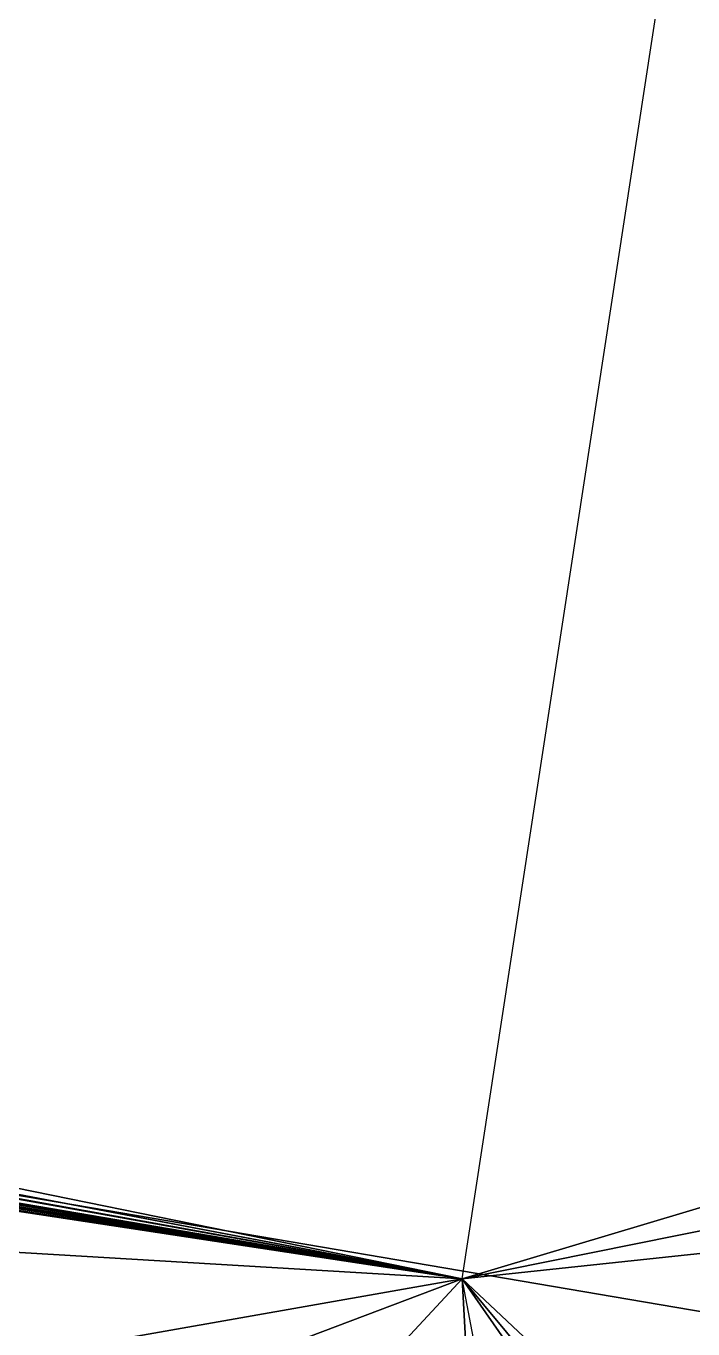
# Model space of a CAD drawing. Header units: metres. Extents: x 503497 to 504361, y 6966567 to 6966857.
# Drawn here: x 504124.96229 to 504124.97148, y 6966704.10721 to 6966704.12517 of the extents above; entities that cross this region are included whole.
import ezdxf

# ---------------------------------------------------------------- set-up
doc = ezdxf.new("R2010")
doc.units = ezdxf.units.M

msp = doc.modelspace()

# ---------------------------------------------------------------- linework, layer by layer
at = {"layer": 'SHADOW_APPROVED_20260111T072000'}
for points in [[(504124.9683, 6966704.1079), (504125.9354, 6966710.4181), (504052.7616, 6966725.3221), (504051.7945, 6966719.0119), (504124.9683, 6966704.1079)], [(504125.0625, 6966703.6133), (504124.9683, 6966704.1079), (504051.7945, 6966719.0119), (504051.8887, 6966718.5173), (504125.0625, 6966703.6133)]]:
    msp.add_lwpolyline(points, close=True, dxfattribs=at)
msp.add_lwpolyline([(504124.6436, 6966689.8311), (504125.6223, 6966696.1052), (504122.7613, 6966696.5515), (504123.3955, 6966700.6171), (504123.6735, 6966701.1907), (504124.1841, 6966701.6081), (504124.6865, 6966701.7525), (504126.4679, 6966701.5261), (504126.6349, 6966702.5968), (504125.8564, 6966702.7697), (504125.4218, 6966703.0603), (504125.0625, 6966703.6133), (504124.9683, 6966704.1079), (504125.9354, 6966710.4181), (504127.8093, 6966710.1258), (504128.3574, 6966713.6393), (504140.8554, 6966711.6898), (504140.8554, 6966711.6898), (504140.7719, 6966711.1544), (504144.1851, 6966710.622), (504144.5661, 6966713.0647), (504153.1826, 6966711.7206), (504152.9477, 6966710.2148), (504167.8718, 6966707.8869)], dxfattribs=at)
at = {"layer": 'SHADOW_APPROVED_20260114T072400'}
for points in [[(504124.9683, 6966704.1079), (504125.9354, 6966710.4181), (504053.927, 6966724.0568), (504052.9599, 6966717.7466), (504124.9683, 6966704.1079)], [(504125.0625, 6966703.6133), (504124.9683, 6966704.1079), (504052.9599, 6966717.7466), (504053.0541, 6966717.252), (504125.0625, 6966703.6133)]]:
    msp.add_lwpolyline(points, close=True, dxfattribs=at)
msp.add_lwpolyline([(504124.6436, 6966689.8311), (504125.6223, 6966696.1052), (504122.7613, 6966696.5515), (504123.3955, 6966700.6171), (504123.6735, 6966701.1907), (504124.1841, 6966701.6081), (504124.6865, 6966701.7525), (504126.4679, 6966701.5261), (504126.6349, 6966702.5968), (504125.8564, 6966702.7697), (504125.4218, 6966703.0603), (504125.0625, 6966703.6133), (504124.9683, 6966704.1079), (504125.9354, 6966710.4181), (504127.8093, 6966710.1258), (504128.3574, 6966713.6393), (504140.8554, 6966711.6898), (504140.8554, 6966711.6898), (504140.7719, 6966711.1544), (504144.1851, 6966710.622), (504144.5661, 6966713.0647), (504153.1826, 6966711.7206), (504152.9477, 6966710.2148), (504167.8718, 6966707.8869)], dxfattribs=at)
at = {"layer": 'SHADOW_APPROVED_20260122T071500'}
for points in [[(504124.9683, 6966704.1079), (504125.9354, 6966710.4181), (504043.3689, 6966725.1862), (504042.4018, 6966718.876), (504124.9683, 6966704.1079)], [(504125.0625, 6966703.6133), (504124.9683, 6966704.1079), (504042.4018, 6966718.876), (504042.496, 6966718.3814), (504125.0625, 6966703.6133)]]:
    msp.add_lwpolyline(points, close=True, dxfattribs=at)
msp.add_lwpolyline([(504124.6436, 6966689.8311), (504125.6223, 6966696.1052), (504122.7613, 6966696.5515), (504123.3955, 6966700.6171), (504123.6735, 6966701.1907), (504124.1841, 6966701.6081), (504124.6865, 6966701.7525), (504126.4679, 6966701.5261), (504126.6349, 6966702.5968), (504125.8564, 6966702.7697), (504125.4218, 6966703.0603), (504125.0625, 6966703.6133), (504124.9683, 6966704.1079), (504125.9354, 6966710.4181), (504127.8093, 6966710.1258), (504128.3574, 6966713.6393), (504140.8554, 6966711.6898), (504140.8554, 6966711.6898), (504140.7719, 6966711.1544), (504144.1851, 6966710.622), (504144.5661, 6966713.0647), (504153.1826, 6966711.7206), (504152.9477, 6966710.2148), (504167.8718, 6966707.8869)], dxfattribs=at)
at = {"layer": 'SHADOW_APPROVED_20260124T072500'}
for points in [[(504124.9683, 6966704.1079), (504125.9354, 6966710.4181), (504049.6923, 6966722.1331), (504048.7252, 6966715.8229), (504124.9683, 6966704.1079)], [(504125.0625, 6966703.6133), (504124.9683, 6966704.1079), (504048.7252, 6966715.8229), (504048.8194, 6966715.3283), (504125.0625, 6966703.6133)]]:
    msp.add_lwpolyline(points, close=True, dxfattribs=at)
msp.add_lwpolyline([(504124.6436, 6966689.8311), (504125.6223, 6966696.1052), (504122.7613, 6966696.5515), (504123.3955, 6966700.6171), (504123.6735, 6966701.1907), (504124.1841, 6966701.6081), (504124.6865, 6966701.7525), (504126.4679, 6966701.5261), (504126.6349, 6966702.5968), (504125.8564, 6966702.7697), (504125.4218, 6966703.0603), (504125.0625, 6966703.6133), (504124.9683, 6966704.1079), (504125.9354, 6966710.4181), (504127.8093, 6966710.1258), (504128.3574, 6966713.6393), (504140.8554, 6966711.6898), (504140.8554, 6966711.6898), (504140.7719, 6966711.1544), (504144.1851, 6966710.622), (504144.5661, 6966713.0647), (504153.1826, 6966711.7206), (504152.9477, 6966710.2148), (504167.8718, 6966707.8869)], dxfattribs=at)
at = {"layer": 'SHADOW_APPROVED_20260126T071100'}
for points in [[(504124.9683, 6966704.1079), (504125.9354, 6966710.4181), (504037.5103, 6966725.4639), (504036.5432, 6966719.1537), (504124.9683, 6966704.1079)], [(504142.7149, 6966706.3611), (504141.9137, 6966701.2247), (504043.2118, 6966718.0191), (504044.013, 6966723.1555), (504142.7149, 6966706.3611)], [(504125.0625, 6966703.6133), (504124.9683, 6966704.1079), (504036.5432, 6966719.1537), (504036.6374, 6966718.6591), (504125.0625, 6966703.6133)], [(504141.9137, 6966701.2247), (504144.9755, 6966700.7471), (504046.2736, 6966717.5415), (504043.2118, 6966718.0191), (504141.9137, 6966701.2247)]]:
    msp.add_lwpolyline(points, close=True, dxfattribs=at)
msp.add_lwpolyline([(504124.6436, 6966689.8311), (504125.6223, 6966696.1052), (504122.7613, 6966696.5515), (504123.3955, 6966700.6171), (504123.6735, 6966701.1907), (504124.1841, 6966701.6081), (504124.6865, 6966701.7525), (504126.4679, 6966701.5261), (504126.6349, 6966702.5968), (504125.8564, 6966702.7697), (504125.4218, 6966703.0603), (504125.0625, 6966703.6133), (504124.9683, 6966704.1079), (504125.9354, 6966710.4181), (504127.8093, 6966710.1258), (504128.3574, 6966713.6393), (504140.8554, 6966711.6898), (504140.8554, 6966711.6898), (504140.7719, 6966711.1544), (504144.1851, 6966710.622), (504144.5661, 6966713.0647), (504153.1826, 6966711.7206), (504152.9477, 6966710.2148), (504167.8718, 6966707.8869)], dxfattribs=at)
at = {"layer": 'SHADOW_APPROVED_20260127T071900'}
for points in [[(504124.9683, 6966704.1079), (504125.9354, 6966710.4181), (504043.5925, 6966722.9107), (504042.6254, 6966716.6005), (504124.9683, 6966704.1079)], [(504125.0625, 6966703.6133), (504124.9683, 6966704.1079), (504042.6254, 6966716.6005), (504042.7196, 6966716.1059), (504125.0625, 6966703.6133)]]:
    msp.add_lwpolyline(points, close=True, dxfattribs=at)
msp.add_lwpolyline([(504124.6436, 6966689.8311), (504125.6223, 6966696.1052), (504122.7613, 6966696.5515), (504123.3955, 6966700.6171), (504123.6735, 6966701.1907), (504124.1841, 6966701.6081), (504124.6865, 6966701.7525), (504126.4679, 6966701.5261), (504126.6349, 6966702.5968), (504125.8564, 6966702.7697), (504125.4218, 6966703.0603), (504125.0625, 6966703.6133), (504124.9683, 6966704.1079), (504125.9354, 6966710.4181), (504127.8093, 6966710.1258), (504128.3574, 6966713.6393), (504140.8554, 6966711.6898), (504140.8554, 6966711.6898), (504140.7719, 6966711.1544), (504144.1851, 6966710.622), (504144.5661, 6966713.0647), (504153.1826, 6966711.7206), (504152.9477, 6966710.2148), (504167.8718, 6966707.8869)], dxfattribs=at)
at = {"layer": 'SHADOW_APPROVED_20260129T071100'}
for points in [[(504124.9683, 6966704.1079), (504125.9354, 6966710.4181), (504035.4897, 6966724.6369), (504034.5226, 6966718.3267), (504124.9683, 6966704.1079)], [(504125.0625, 6966703.6133), (504124.9683, 6966704.1079), (504034.5226, 6966718.3267), (504034.6168, 6966717.8321), (504125.0625, 6966703.6133)]]:
    msp.add_lwpolyline(points, close=True, dxfattribs=at)
msp.add_lwpolyline([(504124.6436, 6966689.8311), (504125.6223, 6966696.1052), (504122.7613, 6966696.5515), (504123.3955, 6966700.6171), (504123.6735, 6966701.1907), (504124.1841, 6966701.6081), (504124.6865, 6966701.7525), (504126.4679, 6966701.5261), (504126.6349, 6966702.5968), (504125.8564, 6966702.7697), (504125.4218, 6966703.0603), (504125.0625, 6966703.6133), (504124.9683, 6966704.1079), (504125.9354, 6966710.4181), (504127.8093, 6966710.1258), (504128.3574, 6966713.6393), (504140.8554, 6966711.6898), (504140.8554, 6966711.6898), (504140.7719, 6966711.1544), (504144.1851, 6966710.622), (504144.5661, 6966713.0647), (504153.1826, 6966711.7206), (504152.9477, 6966710.2148), (504167.8718, 6966707.8869)], dxfattribs=at)
at = {"layer": 'SHADOW_APPROVED_20260130T071100'}
for points in [[(504124.9683, 6966704.1079), (504125.9354, 6966710.4181), (504034.8035, 6966724.3323), (504033.8364, 6966718.0221), (504124.9683, 6966704.1079)], [(504125.0625, 6966703.6133), (504124.9683, 6966704.1079), (504033.8364, 6966718.0221), (504033.9306, 6966717.5275), (504125.0625, 6966703.6133)]]:
    msp.add_lwpolyline(points, close=True, dxfattribs=at)
msp.add_lwpolyline([(504124.6436, 6966689.8311), (504125.6223, 6966696.1052), (504122.7613, 6966696.5515), (504123.3955, 6966700.6171), (504123.6735, 6966701.1907), (504124.1841, 6966701.6081), (504124.6865, 6966701.7525), (504126.4679, 6966701.5261), (504126.6349, 6966702.5968), (504125.8564, 6966702.7697), (504125.4218, 6966703.0603), (504125.0625, 6966703.6133), (504124.9683, 6966704.1079), (504125.9354, 6966710.4181), (504127.8093, 6966710.1258), (504128.3574, 6966713.6393), (504140.8554, 6966711.6898), (504140.8554, 6966711.6898), (504140.7719, 6966711.1544), (504144.1851, 6966710.622), (504144.5661, 6966713.0647), (504153.1826, 6966711.7206), (504152.9477, 6966710.2148), (504167.8718, 6966707.8869)], dxfattribs=at)
at = {"layer": 'SHADOW_APPROVED_20260203T070000'}
for points in [[(504124.9683, 6966704.1079), (504125.9354, 6966710.4181), (504019.9112, 6966726.7195), (504018.9441, 6966720.4093), (504124.9683, 6966704.1079)], [(504125.0625, 6966703.6133), (504124.9683, 6966704.1079), (504018.9441, 6966720.4093), (504019.0383, 6966719.9147), (504125.0625, 6966703.6133)]]:
    msp.add_lwpolyline(points, close=True, dxfattribs=at)
msp.add_lwpolyline([(504124.6436, 6966689.8311), (504125.6223, 6966696.1052), (504122.7613, 6966696.5515), (504123.3955, 6966700.6171), (504123.6735, 6966701.1907), (504124.1841, 6966701.6081), (504124.6865, 6966701.7525), (504126.4679, 6966701.5261), (504126.6349, 6966702.5968), (504125.8564, 6966702.7697), (504125.4218, 6966703.0603), (504125.0625, 6966703.6133), (504124.9683, 6966704.1079), (504125.9354, 6966710.4181), (504127.8093, 6966710.1258), (504128.3574, 6966713.6393), (504140.8554, 6966711.6898), (504140.8554, 6966711.6898), (504140.7719, 6966711.1544), (504144.1851, 6966710.622), (504144.5661, 6966713.0647), (504153.1826, 6966711.7206), (504152.9477, 6966710.2148), (504167.8718, 6966707.8869)], dxfattribs=at)
at = {"layer": 'SHADOW_APPROVED_20260314T074000'}
msp.add_lwpolyline([(504124.6436, 6966689.8311), (504125.6223, 6966696.1052), (504122.7613, 6966696.5515), (504123.3955, 6966700.6171), (504123.6735, 6966701.1907), (504124.1841, 6966701.6081), (504124.6865, 6966701.7525), (504126.4679, 6966701.5261), (504126.6349, 6966702.5968), (504125.8564, 6966702.7697), (504125.4218, 6966703.0603), (504125.0625, 6966703.6133), (504124.9683, 6966704.1079), (504125.9354, 6966710.4181), (504127.8093, 6966710.1258), (504128.3574, 6966713.6393), (504140.8554, 6966711.6898), (504140.8554, 6966711.6898), (504140.7719, 6966711.1544), (504144.1851, 6966710.622), (504144.5661, 6966713.0647), (504153.1826, 6966711.7206), (504152.9477, 6966710.2148), (504167.8718, 6966707.8869)], dxfattribs=at)
for points in [[(504124.9683, 6966704.1079), (504125.9354, 6966710.4181), (504038.1809, 6966694.9617), (504037.2138, 6966688.6515), (504124.9683, 6966704.1079)], [(504125.0625, 6966703.6133), (504124.9683, 6966704.1079), (504037.2138, 6966688.6515), (504037.308, 6966688.1569), (504125.0625, 6966703.6133)]]:
    msp.add_lwpolyline(points, close=True, dxfattribs=at)
at = {"layer": 'SHADOW_APPROVED_20260426T070000'}
msp.add_lwpolyline([(504124.6436, 6966689.8311), (504125.6223, 6966696.1052), (504122.7613, 6966696.5515), (504123.3955, 6966700.6171), (504123.6735, 6966701.1907), (504124.1841, 6966701.6081), (504124.6865, 6966701.7525), (504126.4679, 6966701.5261), (504126.6349, 6966702.5968), (504125.8564, 6966702.7697), (504125.4218, 6966703.0603), (504125.0625, 6966703.6133), (504124.9683, 6966704.1079), (504125.9354, 6966710.4181), (504127.8093, 6966710.1258), (504128.3574, 6966713.6393), (504140.8554, 6966711.6898), (504140.8554, 6966711.6898), (504140.7719, 6966711.1544), (504144.1851, 6966710.622), (504144.5661, 6966713.0647), (504153.1826, 6966711.7206), (504152.9477, 6966710.2148), (504167.8718, 6966707.8869)], dxfattribs=at)
for points in [[(504124.9683, 6966704.1079), (504125.9354, 6966710.4181), (503908.8078, 6966628.3563), (503907.8407, 6966622.0461), (504124.9683, 6966704.1079)], [(504125.0625, 6966703.6133), (504124.9683, 6966704.1079), (503907.8407, 6966622.0461), (503907.9349, 6966621.5515), (504125.0625, 6966703.6133)]]:
    msp.add_lwpolyline(points, close=True, dxfattribs=at)
at = {"layer": 'SHADOW_APPROVED_20260621T090000'}
msp.add_lwpolyline([(504124.6436, 6966689.8311), (504125.6223, 6966696.1052), (504122.7613, 6966696.5515), (504123.3955, 6966700.6171), (504123.6735, 6966701.1907), (504124.1841, 6966701.6081), (504124.6865, 6966701.7525), (504126.4679, 6966701.5261), (504126.6349, 6966702.5968), (504125.8564, 6966702.7697), (504125.4218, 6966703.0603), (504125.0625, 6966703.6133), (504124.9683, 6966704.1079), (504125.9354, 6966710.4181), (504127.8093, 6966710.1258), (504128.3574, 6966713.6393), (504140.8554, 6966711.6898), (504140.8554, 6966711.6898), (504140.7719, 6966711.1544), (504144.1851, 6966710.622), (504144.5661, 6966713.0647), (504153.1826, 6966711.7206), (504152.9477, 6966710.2148), (504167.8718, 6966707.8869)], dxfattribs=at)
for points in [[(504124.9683, 6966704.1079), (504125.9354, 6966710.4181), (504067.4191, 6966647.4865), (504066.452, 6966641.1763), (504124.9683, 6966704.1079)], [(504125.0625, 6966703.6133), (504124.9683, 6966704.1079), (504066.452, 6966641.1763), (504066.5462, 6966640.6817), (504125.0625, 6966703.6133)]]:
    msp.add_lwpolyline(points, close=True, dxfattribs=at)
at = {"layer": 'SHADOW_APPROVED_20260621T120000'}
msp.add_lwpolyline([(504124.6436, 6966689.8311), (504125.6223, 6966696.1052), (504122.7613, 6966696.5515), (504123.3955, 6966700.6171), (504123.6735, 6966701.1907), (504124.1841, 6966701.6081), (504124.6865, 6966701.7525), (504126.4679, 6966701.5261), (504126.6349, 6966702.5968), (504125.8564, 6966702.7697), (504125.4218, 6966703.0603), (504125.0625, 6966703.6133), (504124.9683, 6966704.1079), (504125.9354, 6966710.4181), (504127.8093, 6966710.1258), (504128.3574, 6966713.6393), (504140.8554, 6966711.6898), (504140.8554, 6966711.6898), (504140.7719, 6966711.1544), (504144.1851, 6966710.622), (504144.5661, 6966713.0647), (504153.1826, 6966711.7206), (504152.9477, 6966710.2148), (504167.8718, 6966707.8869)], dxfattribs=at)
for points in [[(504124.9683, 6966704.1079), (504125.9354, 6966710.4181), (504128.5564, 6966661.7453), (504127.5893, 6966655.4351), (504124.9683, 6966704.1079)], [(504125.0625, 6966703.6133), (504124.9683, 6966704.1079), (504127.5893, 6966655.4351), (504127.6835, 6966654.9405), (504125.0625, 6966703.6133)]]:
    msp.add_lwpolyline(points, close=True, dxfattribs=at)
at = {"layer": 'SHADOW_APPROVED_20260621T140000'}
msp.add_lwpolyline([(504124.6436, 6966689.8311), (504125.6223, 6966696.1052), (504122.7613, 6966696.5515), (504123.3955, 6966700.6171), (504123.6735, 6966701.1907), (504124.1841, 6966701.6081), (504124.6865, 6966701.7525), (504126.4679, 6966701.5261), (504126.6349, 6966702.5968), (504125.8564, 6966702.7697), (504125.4218, 6966703.0603), (504125.0625, 6966703.6133), (504124.9683, 6966704.1079), (504125.9354, 6966710.4181), (504127.8093, 6966710.1258), (504128.3574, 6966713.6393), (504140.8554, 6966711.6898), (504140.8554, 6966711.6898), (504140.7719, 6966711.1544), (504144.1851, 6966710.622), (504144.5661, 6966713.0647), (504153.1826, 6966711.7206), (504152.9477, 6966710.2148), (504167.8718, 6966707.8869)], dxfattribs=at)
for points in [[(504124.9683, 6966704.1079), (504125.9354, 6966710.4181), (504164.8451, 6966654.6121), (504163.878, 6966648.3019), (504124.9683, 6966704.1079)], [(504125.0625, 6966703.6133), (504124.9683, 6966704.1079), (504163.878, 6966648.3019), (504163.9722, 6966647.8073), (504125.0625, 6966703.6133)]]:
    msp.add_lwpolyline(points, close=True, dxfattribs=at)
at = {"layer": 'SHADOW_APPROVED_20260621T150000'}
msp.add_lwpolyline([(504124.6436, 6966689.8311), (504125.6223, 6966696.1052), (504122.7613, 6966696.5515), (504123.3955, 6966700.6171), (504123.6735, 6966701.1907), (504124.1841, 6966701.6081), (504124.6865, 6966701.7525), (504126.4679, 6966701.5261), (504126.6349, 6966702.5968), (504125.8564, 6966702.7697), (504125.4218, 6966703.0603), (504125.0625, 6966703.6133), (504124.9683, 6966704.1079), (504125.9354, 6966710.4181), (504127.8093, 6966710.1258), (504128.3574, 6966713.6393), (504140.8554, 6966711.6898), (504140.8554, 6966711.6898), (504140.7719, 6966711.1544), (504144.1851, 6966710.622), (504144.5661, 6966713.0647), (504153.1826, 6966711.7206), (504152.9477, 6966710.2148), (504167.8718, 6966707.8869)], dxfattribs=at)
for points in [[(504124.9683, 6966704.1079), (504125.9354, 6966710.4181), (504199.2155, 6966641.4153), (504198.2484, 6966635.1051), (504124.9683, 6966704.1079)], [(504125.0625, 6966703.6133), (504124.9683, 6966704.1079), (504198.2484, 6966635.1051), (504198.3426, 6966634.6105), (504125.0625, 6966703.6133)]]:
    msp.add_lwpolyline(points, close=True, dxfattribs=at)
at = {"layer": 'SHADOW_APPROVED_20261019T053000'}
for points in [[(504124.9683, 6966704.1079), (504125.9354, 6966710.4181), (503549.1797, 6966802.5509), (503548.2126, 6966796.2407), (504124.9683, 6966704.1079)], [(504125.0625, 6966703.6133), (504124.9683, 6966704.1079), (503548.2126, 6966796.2407), (503548.3068, 6966795.7461), (504125.0625, 6966703.6133)]]:
    msp.add_lwpolyline(points, close=True, dxfattribs=at)
msp.add_lwpolyline([(504124.6436, 6966689.8311), (504125.6223, 6966696.1052), (504122.7613, 6966696.5515), (504123.3955, 6966700.6171), (504123.6735, 6966701.1907), (504124.1841, 6966701.6081), (504124.6865, 6966701.7525), (504126.4679, 6966701.5261), (504126.6349, 6966702.5968), (504125.8564, 6966702.7697), (504125.4218, 6966703.0603), (504125.0625, 6966703.6133), (504124.9683, 6966704.1079), (504125.9354, 6966710.4181), (504127.8093, 6966710.1258), (504128.3574, 6966713.6393), (504140.8554, 6966711.6898), (504140.8554, 6966711.6898), (504140.7719, 6966711.1544), (504144.1851, 6966710.622), (504144.5661, 6966713.0647), (504153.1826, 6966711.7206), (504152.9477, 6966710.2148), (504167.8718, 6966707.8869)], dxfattribs=at)
at = {"layer": 'SHADOW_APPROVED_20261112T063500'}
for points in [[(504124.9683, 6966704.1079), (504125.9354, 6966710.4181), (504027.6571, 6966726.3723), (504026.69, 6966720.0621), (504124.9683, 6966704.1079)], [(504125.0625, 6966703.6133), (504124.9683, 6966704.1079), (504026.69, 6966720.0621), (504026.7842, 6966719.5675), (504125.0625, 6966703.6133)]]:
    msp.add_lwpolyline(points, close=True, dxfattribs=at)
msp.add_lwpolyline([(504124.6436, 6966689.8311), (504125.6223, 6966696.1052), (504122.7613, 6966696.5515), (504123.3955, 6966700.6171), (504123.6735, 6966701.1907), (504124.1841, 6966701.6081), (504124.6865, 6966701.7525), (504126.4679, 6966701.5261), (504126.6349, 6966702.5968), (504125.8564, 6966702.7697), (504125.4218, 6966703.0603), (504125.0625, 6966703.6133), (504124.9683, 6966704.1079), (504125.9354, 6966710.4181), (504127.8093, 6966710.1258), (504128.3574, 6966713.6393), (504140.8554, 6966711.6898), (504140.8554, 6966711.6898), (504140.7719, 6966711.1544), (504144.1851, 6966710.622), (504144.5661, 6966713.0647), (504153.1826, 6966711.7206), (504152.9477, 6966710.2148), (504167.8718, 6966707.8869)], dxfattribs=at)
at = {"layer": 'SHADOW_APPROVED_20261113T063500'}
for points in [[(504124.9683, 6966704.1079), (504125.9354, 6966710.4181), (504028.1253, 6966726.7878), (504027.1582, 6966720.4776), (504124.9683, 6966704.1079)], [(504125.0625, 6966703.6133), (504124.9683, 6966704.1079), (504027.1582, 6966720.4776), (504027.2524, 6966719.983), (504125.0625, 6966703.6133)]]:
    msp.add_lwpolyline(points, close=True, dxfattribs=at)
msp.add_lwpolyline([(504124.6436, 6966689.8311), (504125.6223, 6966696.1052), (504122.7613, 6966696.5515), (504123.3955, 6966700.6171), (504123.6735, 6966701.1907), (504124.1841, 6966701.6081), (504124.6865, 6966701.7525), (504126.4679, 6966701.5261), (504126.6349, 6966702.5968), (504125.8564, 6966702.7697), (504125.4218, 6966703.0603), (504125.0625, 6966703.6133), (504124.9683, 6966704.1079), (504125.9354, 6966710.4181), (504127.8093, 6966710.1258), (504128.3574, 6966713.6393), (504140.8554, 6966711.6898), (504140.8554, 6966711.6898), (504140.7719, 6966711.1544), (504144.1851, 6966710.622), (504144.5661, 6966713.0647), (504153.1826, 6966711.7206), (504152.9477, 6966710.2148), (504167.8718, 6966707.8869)], dxfattribs=at)
at = {"layer": 'SHADOW_APPROVED_20261122T065200'}
for points in [[(504124.9683, 6966704.1079), (504125.9354, 6966710.4181), (504045.7713, 6966724.8689), (504044.8042, 6966718.5587), (504124.9683, 6966704.1079)], [(504125.0625, 6966703.6133), (504124.9683, 6966704.1079), (504044.8042, 6966718.5587), (504044.8984, 6966718.0641), (504125.0625, 6966703.6133)]]:
    msp.add_lwpolyline(points, close=True, dxfattribs=at)
msp.add_lwpolyline([(504124.6436, 6966689.8311), (504125.6223, 6966696.1052), (504122.7613, 6966696.5515), (504123.3955, 6966700.6171), (504123.6735, 6966701.1907), (504124.1841, 6966701.6081), (504124.6865, 6966701.7525), (504126.4679, 6966701.5261), (504126.6349, 6966702.5968), (504125.8564, 6966702.7697), (504125.4218, 6966703.0603), (504125.0625, 6966703.6133), (504124.9683, 6966704.1079), (504125.9354, 6966710.4181), (504127.8093, 6966710.1258), (504128.3574, 6966713.6393), (504140.8554, 6966711.6898), (504140.8554, 6966711.6898), (504140.7719, 6966711.1544), (504144.1851, 6966710.622), (504144.5661, 6966713.0647), (504153.1826, 6966711.7206), (504152.9477, 6966710.2148), (504167.8718, 6966707.8869)], dxfattribs=at)
at = {"layer": 'SHADOW_APPROVED_20261123T070300'}
for points in [[(504124.9683, 6966704.1079), (504125.9354, 6966710.4181), (504053.5385, 6966722.4246), (504052.5714, 6966716.1144), (504124.9683, 6966704.1079)], [(504125.0625, 6966703.6133), (504124.9683, 6966704.1079), (504052.5714, 6966716.1144), (504052.6656, 6966715.6198), (504125.0625, 6966703.6133)]]:
    msp.add_lwpolyline(points, close=True, dxfattribs=at)
msp.add_lwpolyline([(504124.6436, 6966689.8311), (504125.6223, 6966696.1052), (504122.7613, 6966696.5515), (504123.3955, 6966700.6171), (504123.6735, 6966701.1907), (504124.1841, 6966701.6081), (504124.6865, 6966701.7525), (504126.4679, 6966701.5261), (504126.6349, 6966702.5968), (504125.8564, 6966702.7697), (504125.4218, 6966703.0603), (504125.0625, 6966703.6133), (504124.9683, 6966704.1079), (504125.9354, 6966710.4181), (504127.8093, 6966710.1258), (504128.3574, 6966713.6393), (504140.8554, 6966711.6898), (504140.8554, 6966711.6898), (504140.7719, 6966711.1544), (504144.1851, 6966710.622), (504144.5661, 6966713.0647), (504153.1826, 6966711.7206), (504152.9477, 6966710.2148), (504167.8718, 6966707.8869)], dxfattribs=at)
at = {"layer": 'SHADOW_APPROVED_20261221T090000'}
msp.add_lwpolyline([(504124.6436, 6966689.8311), (504125.6223, 6966696.1052), (504122.7613, 6966696.5515), (504123.3955, 6966700.6171), (504123.6735, 6966701.1907), (504124.1841, 6966701.6081), (504124.6865, 6966701.7525), (504126.4679, 6966701.5261), (504126.6349, 6966702.5968), (504125.8564, 6966702.7697), (504125.4218, 6966703.0603), (504125.0625, 6966703.6133), (504124.9683, 6966704.1079), (504125.9354, 6966710.4181), (504127.8093, 6966710.1258), (504128.3574, 6966713.6393), (504140.8554, 6966711.6898), (504140.8554, 6966711.6898), (504140.7719, 6966711.1544), (504144.1851, 6966710.622), (504144.5661, 6966713.0647), (504153.1826, 6966711.7206), (504152.9477, 6966710.2148), (504167.8718, 6966707.8869)], dxfattribs=at)
for points in [[(504124.9683, 6966704.1079), (504125.9354, 6966710.4181), (504095.6807, 6966712.2175), (504094.7136, 6966705.9073), (504124.9683, 6966704.1079)], [(504125.0625, 6966703.6133), (504124.9683, 6966704.1079), (504094.7136, 6966705.9073), (504094.8078, 6966705.4127), (504125.0625, 6966703.6133)]]:
    msp.add_lwpolyline(points, close=True, dxfattribs=at)
at = {"layer": 'SHADOW_APPROVED_20261221T120000'}
msp.add_lwpolyline([(504124.6436, 6966689.8311), (504125.6223, 6966696.1052), (504122.7613, 6966696.5515), (504123.3955, 6966700.6171), (504123.6735, 6966701.1907), (504124.1841, 6966701.6081), (504124.6865, 6966701.7525), (504126.4679, 6966701.5261), (504126.6349, 6966702.5968), (504125.8564, 6966702.7697), (504125.4218, 6966703.0603), (504125.0625, 6966703.6133), (504124.9683, 6966704.1079), (504125.9354, 6966710.4181), (504127.8093, 6966710.1258), (504128.3574, 6966713.6393), (504140.8554, 6966711.6898), (504140.8554, 6966711.6898), (504140.7719, 6966711.1544), (504144.1851, 6966710.622), (504144.5661, 6966713.0647), (504153.1826, 6966711.7206), (504152.9477, 6966710.2148), (504167.8718, 6966707.8869)], dxfattribs=at)
for points in [[(504124.9683, 6966704.1079), (504125.9354, 6966710.4181), (504128.2079, 6966707.6873), (504127.2408, 6966701.3771), (504124.9683, 6966704.1079)], [(504125.0625, 6966703.6133), (504124.9683, 6966704.1079), (504127.2408, 6966701.3771), (504127.335, 6966700.8825), (504125.0625, 6966703.6133)]]:
    msp.add_lwpolyline(points, close=True, dxfattribs=at)
at = {"layer": 'SHADOW_APPROVED_20261221T150000'}
for points in [[(504124.9683, 6966704.1079), (504125.9354, 6966710.4181), (504163.6293, 6966714.4384), (504162.6622, 6966708.1282), (504124.9683, 6966704.1079)], [(504125.0625, 6966703.6133), (504124.9683, 6966704.1079), (504162.6622, 6966708.1282), (504162.7564, 6966707.6336), (504125.0625, 6966703.6133)]]:
    msp.add_lwpolyline(points, close=True, dxfattribs=at)
msp.add_lwpolyline([(504124.6436, 6966689.8311), (504125.6223, 6966696.1052), (504122.7613, 6966696.5515), (504123.3955, 6966700.6171), (504123.6735, 6966701.1907), (504124.1841, 6966701.6081), (504124.6865, 6966701.7525), (504126.4679, 6966701.5261), (504126.6349, 6966702.5968), (504125.8564, 6966702.7697), (504125.4218, 6966703.0603), (504125.0625, 6966703.6133), (504124.9683, 6966704.1079), (504125.9354, 6966710.4181), (504127.8093, 6966710.1258), (504128.3574, 6966713.6393), (504140.8554, 6966711.6898), (504140.8554, 6966711.6898), (504140.7719, 6966711.1544), (504144.1851, 6966710.622), (504144.5661, 6966713.0647), (504153.1826, 6966711.7206), (504152.9477, 6966710.2148), (504167.8718, 6966707.8869)], dxfattribs=at)
at = {"layer": 'SHADOW_APPROVED_20261221T160000'}
for points in [[(504124.9683, 6966704.1079), (504125.9354, 6966710.4181), (504185.4972, 6966722.3699), (504184.5301, 6966716.0597), (504124.9683, 6966704.1079)], [(504125.0625, 6966703.6133), (504124.9683, 6966704.1079), (504184.5301, 6966716.0597), (504184.6243, 6966715.5651), (504125.0625, 6966703.6133)]]:
    msp.add_lwpolyline(points, close=True, dxfattribs=at)
msp.add_lwpolyline([(504124.6436, 6966689.8311), (504125.6223, 6966696.1052), (504122.7613, 6966696.5515), (504123.3955, 6966700.6171), (504123.6735, 6966701.1907), (504124.1841, 6966701.6081), (504124.6865, 6966701.7525), (504126.4679, 6966701.5261), (504126.6349, 6966702.5968), (504125.8564, 6966702.7697), (504125.4218, 6966703.0603), (504125.0625, 6966703.6133), (504124.9683, 6966704.1079), (504125.9354, 6966710.4181), (504127.8093, 6966710.1258), (504128.3574, 6966713.6393), (504140.8554, 6966711.6898), (504140.8554, 6966711.6898), (504140.7719, 6966711.1544), (504144.1851, 6966710.622), (504144.5661, 6966713.0647), (504153.1826, 6966711.7206), (504152.9477, 6966710.2148), (504167.8718, 6966707.8869)], dxfattribs=at)
at = {"layer": 'SHADOW_APPROVED_20261221T170000'}
for points in [[(504124.9683, 6966704.1079), (504125.9354, 6966710.4181), (504229.1353, 6966741.3057), (504228.1682, 6966734.9955), (504124.9683, 6966704.1079)], [(504125.0625, 6966703.6133), (504124.9683, 6966704.1079), (504228.1682, 6966734.9955), (504228.2624, 6966734.5009), (504125.0625, 6966703.6133)]]:
    msp.add_lwpolyline(points, close=True, dxfattribs=at)
msp.add_lwpolyline([(504124.6436, 6966689.8311), (504125.6223, 6966696.1052), (504122.7613, 6966696.5515), (504123.3955, 6966700.6171), (504123.6735, 6966701.1907), (504124.1841, 6966701.6081), (504124.6865, 6966701.7525), (504126.4679, 6966701.5261), (504126.6349, 6966702.5968), (504125.8564, 6966702.7697), (504125.4218, 6966703.0603), (504125.0625, 6966703.6133), (504124.9683, 6966704.1079), (504125.9354, 6966710.4181), (504127.8093, 6966710.1258), (504128.3574, 6966713.6393), (504140.8554, 6966711.6898), (504140.8554, 6966711.6898), (504140.7719, 6966711.1544), (504144.1851, 6966710.622), (504144.5661, 6966713.0647), (504153.1826, 6966711.7206), (504152.9477, 6966710.2148), (504167.8718, 6966707.8869)], dxfattribs=at)
at = {"layer": 'SHADOW_COMPARATOR_RL48_20260111T072000'}
for points in [[(504124.9683, 6966704.1079), (504125.9354, 6966710.4181), (504080.3081, 6966719.7115), (504079.341, 6966713.4013), (504124.9683, 6966704.1079)], [(504125.0625, 6966703.6133), (504124.9683, 6966704.1079), (504079.341, 6966713.4013), (504079.4352, 6966712.9067), (504125.0625, 6966703.6133)]]:
    msp.add_lwpolyline(points, close=True, dxfattribs=at)
msp.add_lwpolyline([(504124.6436, 6966689.8311), (504125.6223, 6966696.1052), (504122.7613, 6966696.5515), (504123.3955, 6966700.6171), (504123.6735, 6966701.1907), (504124.1841, 6966701.6081), (504124.6865, 6966701.7525), (504126.4679, 6966701.5261), (504126.6349, 6966702.5968), (504125.8564, 6966702.7697), (504125.4218, 6966703.0603), (504125.0625, 6966703.6133), (504124.9683, 6966704.1079), (504125.9354, 6966710.4181), (504127.8093, 6966710.1258), (504128.3574, 6966713.6393), (504140.8554, 6966711.6898), (504140.8554, 6966711.6898), (504140.7719, 6966711.1544), (504144.1851, 6966710.622), (504144.5661, 6966713.0647), (504153.1826, 6966711.7206), (504152.9477, 6966710.2148), (504167.8718, 6966707.8869)], dxfattribs=at)
at = {"layer": 'SHADOW_COMPARATOR_RL48_20260114T072400'}
for points in [[(504124.9683, 6966704.1079), (504125.9354, 6966710.4181), (504081.0348, 6966718.9225), (504080.0677, 6966712.6123), (504124.9683, 6966704.1079)], [(504125.0625, 6966703.6133), (504124.9683, 6966704.1079), (504080.0677, 6966712.6123), (504080.1619, 6966712.1177), (504125.0625, 6966703.6133)]]:
    msp.add_lwpolyline(points, close=True, dxfattribs=at)
msp.add_lwpolyline([(504124.6436, 6966689.8311), (504125.6223, 6966696.1052), (504122.7613, 6966696.5515), (504123.3955, 6966700.6171), (504123.6735, 6966701.1907), (504124.1841, 6966701.6081), (504124.6865, 6966701.7525), (504126.4679, 6966701.5261), (504126.6349, 6966702.5968), (504125.8564, 6966702.7697), (504125.4218, 6966703.0603), (504125.0625, 6966703.6133), (504124.9683, 6966704.1079), (504125.9354, 6966710.4181), (504127.8093, 6966710.1258), (504128.3574, 6966713.6393), (504140.8554, 6966711.6898), (504140.8554, 6966711.6898), (504140.7719, 6966711.1544), (504144.1851, 6966710.622), (504144.5661, 6966713.0647), (504153.1826, 6966711.7206), (504152.9477, 6966710.2148), (504167.8718, 6966707.8869)], dxfattribs=at)
at = {"layer": 'SHADOW_COMPARATOR_RL48_20260122T071500'}
for points in [[(504124.9683, 6966704.1079), (504125.9354, 6966710.4181), (504074.4513, 6966719.6267), (504073.4842, 6966713.3165), (504124.9683, 6966704.1079)], [(504125.0625, 6966703.6133), (504124.9683, 6966704.1079), (504073.4842, 6966713.3165), (504073.5784, 6966712.8219), (504125.0625, 6966703.6133)]]:
    msp.add_lwpolyline(points, close=True, dxfattribs=at)
msp.add_lwpolyline([(504124.6436, 6966689.8311), (504125.6223, 6966696.1052), (504122.7613, 6966696.5515), (504123.3955, 6966700.6171), (504123.6735, 6966701.1907), (504124.1841, 6966701.6081), (504124.6865, 6966701.7525), (504126.4679, 6966701.5261), (504126.6349, 6966702.5968), (504125.8564, 6966702.7697), (504125.4218, 6966703.0603), (504125.0625, 6966703.6133), (504124.9683, 6966704.1079), (504125.9354, 6966710.4181), (504127.8093, 6966710.1258), (504128.3574, 6966713.6393), (504140.8554, 6966711.6898), (504140.8554, 6966711.6898), (504140.7719, 6966711.1544), (504144.1851, 6966710.622), (504144.5661, 6966713.0647), (504153.1826, 6966711.7206), (504152.9477, 6966710.2148), (504167.8718, 6966707.8869)], dxfattribs=at)
at = {"layer": 'SHADOW_COMPARATOR_RL48_20260124T072500'}
for points in [[(504124.9683, 6966704.1079), (504125.9354, 6966710.4181), (504078.3942, 6966717.723), (504077.4271, 6966711.4128), (504124.9683, 6966704.1079)], [(504125.0625, 6966703.6133), (504124.9683, 6966704.1079), (504077.4271, 6966711.4128), (504077.5213, 6966710.9182), (504125.0625, 6966703.6133)]]:
    msp.add_lwpolyline(points, close=True, dxfattribs=at)
msp.add_lwpolyline([(504124.6436, 6966689.8311), (504125.6223, 6966696.1052), (504122.7613, 6966696.5515), (504123.3955, 6966700.6171), (504123.6735, 6966701.1907), (504124.1841, 6966701.6081), (504124.6865, 6966701.7525), (504126.4679, 6966701.5261), (504126.6349, 6966702.5968), (504125.8564, 6966702.7697), (504125.4218, 6966703.0603), (504125.0625, 6966703.6133), (504124.9683, 6966704.1079), (504125.9354, 6966710.4181), (504127.8093, 6966710.1258), (504128.3574, 6966713.6393), (504140.8554, 6966711.6898), (504140.8554, 6966711.6898), (504140.7719, 6966711.1544), (504144.1851, 6966710.622), (504144.5661, 6966713.0647), (504153.1826, 6966711.7206), (504152.9477, 6966710.2148), (504167.8718, 6966707.8869)], dxfattribs=at)
at = {"layer": 'SHADOW_COMPARATOR_RL48_20260126T071100'}
for points in [[(504124.9683, 6966704.1079), (504125.9354, 6966710.4181), (504070.7982, 6966719.7999), (504069.8311, 6966713.4897), (504124.9683, 6966704.1079)], [(504125.0625, 6966703.6133), (504124.9683, 6966704.1079), (504069.8311, 6966713.4897), (504069.9253, 6966712.9951), (504125.0625, 6966703.6133)]]:
    msp.add_lwpolyline(points, close=True, dxfattribs=at)
msp.add_lwpolyline([(504124.6436, 6966689.8311), (504125.6223, 6966696.1052), (504122.7613, 6966696.5515), (504123.3955, 6966700.6171), (504123.6735, 6966701.1907), (504124.1841, 6966701.6081), (504124.6865, 6966701.7525), (504126.4679, 6966701.5261), (504126.6349, 6966702.5968), (504125.8564, 6966702.7697), (504125.4218, 6966703.0603), (504125.0625, 6966703.6133), (504124.9683, 6966704.1079), (504125.9354, 6966710.4181), (504127.8093, 6966710.1258), (504128.3574, 6966713.6393), (504140.8554, 6966711.6898), (504140.8554, 6966711.6898), (504140.7719, 6966711.1544), (504144.1851, 6966710.622), (504144.5661, 6966713.0647), (504153.1826, 6966711.7206), (504152.9477, 6966710.2148), (504167.8718, 6966707.8869)], dxfattribs=at)
at = {"layer": 'SHADOW_COMPARATOR_RL48_20260127T071900'}
for points in [[(504124.9683, 6966704.1079), (504125.9354, 6966710.4181), (504074.5907, 6966718.2078), (504073.6236, 6966711.8976), (504124.9683, 6966704.1079)], [(504125.0625, 6966703.6133), (504124.9683, 6966704.1079), (504073.6236, 6966711.8976), (504073.7178, 6966711.403), (504125.0625, 6966703.6133)]]:
    msp.add_lwpolyline(points, close=True, dxfattribs=at)
msp.add_lwpolyline([(504124.6436, 6966689.8311), (504125.6223, 6966696.1052), (504122.7613, 6966696.5515), (504123.3955, 6966700.6171), (504123.6735, 6966701.1907), (504124.1841, 6966701.6081), (504124.6865, 6966701.7525), (504126.4679, 6966701.5261), (504126.6349, 6966702.5968), (504125.8564, 6966702.7697), (504125.4218, 6966703.0603), (504125.0625, 6966703.6133), (504124.9683, 6966704.1079), (504125.9354, 6966710.4181), (504127.8093, 6966710.1258), (504128.3574, 6966713.6393), (504140.8554, 6966711.6898), (504140.8554, 6966711.6898), (504140.7719, 6966711.1544), (504144.1851, 6966710.622), (504144.5661, 6966713.0647), (504153.1826, 6966711.7206), (504152.9477, 6966710.2148), (504167.8718, 6966707.8869)], dxfattribs=at)
at = {"layer": 'SHADOW_COMPARATOR_RL48_20260129T071100'}
for points in [[(504124.9683, 6966704.1079), (504125.9354, 6966710.4181), (504069.5382, 6966719.2842), (504068.5711, 6966712.974), (504124.9683, 6966704.1079)], [(504125.0625, 6966703.6133), (504124.9683, 6966704.1079), (504068.5711, 6966712.974), (504068.6653, 6966712.4794), (504125.0625, 6966703.6133)]]:
    msp.add_lwpolyline(points, close=True, dxfattribs=at)
msp.add_lwpolyline([(504124.6436, 6966689.8311), (504125.6223, 6966696.1052), (504122.7613, 6966696.5515), (504123.3955, 6966700.6171), (504123.6735, 6966701.1907), (504124.1841, 6966701.6081), (504124.6865, 6966701.7525), (504126.4679, 6966701.5261), (504126.6349, 6966702.5968), (504125.8564, 6966702.7697), (504125.4218, 6966703.0603), (504125.0625, 6966703.6133), (504124.9683, 6966704.1079), (504125.9354, 6966710.4181), (504127.8093, 6966710.1258), (504128.3574, 6966713.6393), (504140.8554, 6966711.6898), (504140.8554, 6966711.6898), (504140.7719, 6966711.1544), (504144.1851, 6966710.622), (504144.5661, 6966713.0647), (504153.1826, 6966711.7206), (504152.9477, 6966710.2148), (504167.8718, 6966707.8869)], dxfattribs=at)
at = {"layer": 'SHADOW_COMPARATOR_RL48_20260130T071100'}
for points in [[(504124.9683, 6966704.1079), (504125.9354, 6966710.4181), (504069.1103, 6966719.0943), (504068.1432, 6966712.7841), (504124.9683, 6966704.1079)], [(504125.0625, 6966703.6133), (504124.9683, 6966704.1079), (504068.1432, 6966712.7841), (504068.2374, 6966712.2895), (504125.0625, 6966703.6133)]]:
    msp.add_lwpolyline(points, close=True, dxfattribs=at)
msp.add_lwpolyline([(504124.6436, 6966689.8311), (504125.6223, 6966696.1052), (504122.7613, 6966696.5515), (504123.3955, 6966700.6171), (504123.6735, 6966701.1907), (504124.1841, 6966701.6081), (504124.6865, 6966701.7525), (504126.4679, 6966701.5261), (504126.6349, 6966702.5968), (504125.8564, 6966702.7697), (504125.4218, 6966703.0603), (504125.0625, 6966703.6133), (504124.9683, 6966704.1079), (504125.9354, 6966710.4181), (504127.8093, 6966710.1258), (504128.3574, 6966713.6393), (504140.8554, 6966711.6898), (504140.8554, 6966711.6898), (504140.7719, 6966711.1544), (504144.1851, 6966710.622), (504144.5661, 6966713.0647), (504153.1826, 6966711.7206), (504152.9477, 6966710.2148), (504167.8718, 6966707.8869)], dxfattribs=at)
at = {"layer": 'SHADOW_COMPARATOR_RL48_20260203T070000'}
for points in [[(504124.9683, 6966704.1079), (504125.9354, 6966710.4181), (504059.8243, 6966720.5828), (504058.8572, 6966714.2726), (504124.9683, 6966704.1079)], [(504125.0625, 6966703.6133), (504124.9683, 6966704.1079), (504058.8572, 6966714.2726), (504058.9514, 6966713.778), (504125.0625, 6966703.6133)]]:
    msp.add_lwpolyline(points, close=True, dxfattribs=at)
msp.add_lwpolyline([(504124.6436, 6966689.8311), (504125.6223, 6966696.1052), (504122.7613, 6966696.5515), (504123.3955, 6966700.6171), (504123.6735, 6966701.1907), (504124.1841, 6966701.6081), (504124.6865, 6966701.7525), (504126.4679, 6966701.5261), (504126.6349, 6966702.5968), (504125.8564, 6966702.7697), (504125.4218, 6966703.0603), (504125.0625, 6966703.6133), (504124.9683, 6966704.1079), (504125.9354, 6966710.4181), (504127.8093, 6966710.1258), (504128.3574, 6966713.6393), (504140.8554, 6966711.6898), (504140.8554, 6966711.6898), (504140.7719, 6966711.1544), (504144.1851, 6966710.622), (504144.5661, 6966713.0647), (504153.1826, 6966711.7206), (504152.9477, 6966710.2148), (504167.8718, 6966707.8869)], dxfattribs=at)
at = {"layer": 'SHADOW_COMPARATOR_RL48_20260314T074000'}
msp.add_lwpolyline([(504124.6436, 6966689.8311), (504125.6223, 6966696.1052), (504122.7613, 6966696.5515), (504123.3955, 6966700.6171), (504123.6735, 6966701.1907), (504124.1841, 6966701.6081), (504124.6865, 6966701.7525), (504126.4679, 6966701.5261), (504126.6349, 6966702.5968), (504125.8564, 6966702.7697), (504125.4218, 6966703.0603), (504125.0625, 6966703.6133), (504124.9683, 6966704.1079), (504125.9354, 6966710.4181), (504127.8093, 6966710.1258), (504128.3574, 6966713.6393), (504140.8554, 6966711.6898), (504140.8554, 6966711.6898), (504140.7719, 6966711.1544), (504144.1851, 6966710.622), (504144.5661, 6966713.0647), (504153.1826, 6966711.7206), (504152.9477, 6966710.2148), (504167.8718, 6966707.8869)], dxfattribs=at)
for points in [[(504124.9683, 6966704.1079), (504125.9354, 6966710.4181), (504071.2163, 6966700.7803), (504070.2492, 6966694.4701), (504124.9683, 6966704.1079)], [(504125.0625, 6966703.6133), (504124.9683, 6966704.1079), (504070.2492, 6966694.4701), (504070.3434, 6966693.9755), (504125.0625, 6966703.6133)]]:
    msp.add_lwpolyline(points, close=True, dxfattribs=at)
at = {"layer": 'SHADOW_COMPARATOR_RL48_20260426T070000'}
msp.add_lwpolyline([(504124.6436, 6966689.8311), (504125.6223, 6966696.1052), (504122.7613, 6966696.5515), (504123.3955, 6966700.6171), (504123.6735, 6966701.1907), (504124.1841, 6966701.6081), (504124.6865, 6966701.7525), (504126.4679, 6966701.5261), (504126.6349, 6966702.5968), (504125.8564, 6966702.7697), (504125.4218, 6966703.0603), (504125.0625, 6966703.6133), (504124.9683, 6966704.1079), (504125.9354, 6966710.4181), (504127.8093, 6966710.1258), (504128.3574, 6966713.6393), (504140.8554, 6966711.6898), (504140.8554, 6966711.6898), (504140.7719, 6966711.1544), (504144.1851, 6966710.622), (504144.5661, 6966713.0647), (504153.1826, 6966711.7206), (504152.9477, 6966710.2148), (504167.8718, 6966707.8869)], dxfattribs=at)
for points in [[(504124.9683, 6966704.1079), (504125.9354, 6966710.4181), (503990.5461, 6966659.2487), (503989.579, 6966652.9385), (504124.9683, 6966704.1079)], [(504125.0625, 6966703.6133), (504124.9683, 6966704.1079), (503989.579, 6966652.9385), (503989.6732, 6966652.4439), (504125.0625, 6966703.6133)]]:
    msp.add_lwpolyline(points, close=True, dxfattribs=at)
at = {"layer": 'SHADOW_COMPARATOR_RL48_20260621T090000'}
msp.add_lwpolyline([(504124.6436, 6966689.8311), (504125.6223, 6966696.1052), (504122.7613, 6966696.5515), (504123.3955, 6966700.6171), (504123.6735, 6966701.1907), (504124.1841, 6966701.6081), (504124.6865, 6966701.7525), (504126.4679, 6966701.5261), (504126.6349, 6966702.5968), (504125.8564, 6966702.7697), (504125.4218, 6966703.0603), (504125.0625, 6966703.6133), (504124.9683, 6966704.1079), (504125.9354, 6966710.4181), (504127.8093, 6966710.1258), (504128.3574, 6966713.6393), (504140.8554, 6966711.6898), (504140.8554, 6966711.6898), (504140.7719, 6966711.1544), (504144.1851, 6966710.622), (504144.5661, 6966713.0647), (504153.1826, 6966711.7206), (504152.9477, 6966710.2148), (504167.8718, 6966707.8869)], dxfattribs=at)
for points in [[(504124.9683, 6966704.1079), (504125.9354, 6966710.4181), (504089.4477, 6966671.1773), (504088.4806, 6966664.8671), (504124.9683, 6966704.1079)], [(504125.0625, 6966703.6133), (504124.9683, 6966704.1079), (504088.4806, 6966664.8671), (504088.5748, 6966664.3725), (504125.0625, 6966703.6133)]]:
    msp.add_lwpolyline(points, close=True, dxfattribs=at)
at = {"layer": 'SHADOW_COMPARATOR_RL48_20260621T120000'}
msp.add_lwpolyline([(504124.6436, 6966689.8311), (504125.6223, 6966696.1052), (504122.7613, 6966696.5515), (504123.3955, 6966700.6171), (504123.6735, 6966701.1907), (504124.1841, 6966701.6081), (504124.6865, 6966701.7525), (504126.4679, 6966701.5261), (504126.6349, 6966702.5968), (504125.8564, 6966702.7697), (504125.4218, 6966703.0603), (504125.0625, 6966703.6133), (504124.9683, 6966704.1079), (504125.9354, 6966710.4181), (504127.8093, 6966710.1258), (504128.3574, 6966713.6393), (504140.8554, 6966711.6898), (504140.8554, 6966711.6898), (504140.7719, 6966711.1544), (504144.1851, 6966710.622), (504144.5661, 6966713.0647), (504153.1826, 6966711.7206), (504152.9477, 6966710.2148), (504167.8718, 6966707.8869)], dxfattribs=at)
for points in [[(504124.9683, 6966704.1079), (504125.9354, 6966710.4181), (504127.5697, 6966680.0683), (504126.6026, 6966673.7581), (504124.9683, 6966704.1079)], [(504125.0625, 6966703.6133), (504124.9683, 6966704.1079), (504126.6026, 6966673.7581), (504126.6968, 6966673.2635), (504125.0625, 6966703.6133)]]:
    msp.add_lwpolyline(points, close=True, dxfattribs=at)
at = {"layer": 'SHADOW_COMPARATOR_RL48_20260621T140000'}
msp.add_lwpolyline([(504124.6436, 6966689.8311), (504125.6223, 6966696.1052), (504122.7613, 6966696.5515), (504123.3955, 6966700.6171), (504123.6735, 6966701.1907), (504124.1841, 6966701.6081), (504124.6865, 6966701.7525), (504126.4679, 6966701.5261), (504126.6349, 6966702.5968), (504125.8564, 6966702.7697), (504125.4218, 6966703.0603), (504125.0625, 6966703.6133), (504124.9683, 6966704.1079), (504125.9354, 6966710.4181), (504127.8093, 6966710.1258), (504128.3574, 6966713.6393), (504140.8554, 6966711.6898), (504140.8554, 6966711.6898), (504140.7719, 6966711.1544), (504144.1851, 6966710.622), (504144.5661, 6966713.0647), (504153.1826, 6966711.7206), (504152.9477, 6966710.2148), (504167.8718, 6966707.8869)], dxfattribs=at)
for points in [[(504124.9683, 6966704.1079), (504125.9354, 6966710.4181), (504150.1974, 6966675.6204), (504149.2303, 6966669.3102), (504124.9683, 6966704.1079)], [(504125.0625, 6966703.6133), (504124.9683, 6966704.1079), (504149.2303, 6966669.3102), (504149.3245, 6966668.8156), (504125.0625, 6966703.6133)]]:
    msp.add_lwpolyline(points, close=True, dxfattribs=at)
at = {"layer": 'SHADOW_COMPARATOR_RL48_20261019T053000'}
for points in [[(504124.9683, 6966704.1079), (504125.9354, 6966710.4181), (503766.301, 6966767.8672), (503765.3339, 6966761.557), (504124.9683, 6966704.1079)], [(504125.0625, 6966703.6133), (504124.9683, 6966704.1079), (503765.3339, 6966761.557), (503765.4281, 6966761.0624), (504125.0625, 6966703.6133)]]:
    msp.add_lwpolyline(points, close=True, dxfattribs=at)
msp.add_lwpolyline([(504124.6436, 6966689.8311), (504125.6223, 6966696.1052), (504122.7613, 6966696.5515), (504123.3955, 6966700.6171), (504123.6735, 6966701.1907), (504124.1841, 6966701.6081), (504124.6865, 6966701.7525), (504126.4679, 6966701.5261), (504126.6349, 6966702.5968), (504125.8564, 6966702.7697), (504125.4218, 6966703.0603), (504125.0625, 6966703.6133), (504124.9683, 6966704.1079), (504125.9354, 6966710.4181), (504127.8093, 6966710.1258), (504128.3574, 6966713.6393), (504140.8554, 6966711.6898), (504140.8554, 6966711.6898), (504140.7719, 6966711.1544), (504144.1851, 6966710.622), (504144.5661, 6966713.0647), (504153.1826, 6966711.7206), (504152.9477, 6966710.2148), (504167.8718, 6966707.8869)], dxfattribs=at)
at = {"layer": 'SHADOW_COMPARATOR_RL48_20261112T063500'}
for points in [[(504124.9683, 6966704.1079), (504125.9354, 6966710.4181), (504064.6542, 6966720.3663), (504063.6871, 6966714.0561), (504124.9683, 6966704.1079)], [(504125.0625, 6966703.6133), (504124.9683, 6966704.1079), (504063.6871, 6966714.0561), (504063.7813, 6966713.5615), (504125.0625, 6966703.6133)]]:
    msp.add_lwpolyline(points, close=True, dxfattribs=at)
msp.add_lwpolyline([(504124.6436, 6966689.8311), (504125.6223, 6966696.1052), (504122.7613, 6966696.5515), (504123.3955, 6966700.6171), (504123.6735, 6966701.1907), (504124.1841, 6966701.6081), (504124.6865, 6966701.7525), (504126.4679, 6966701.5261), (504126.6349, 6966702.5968), (504125.8564, 6966702.7697), (504125.4218, 6966703.0603), (504125.0625, 6966703.6133), (504124.9683, 6966704.1079), (504125.9354, 6966710.4181), (504127.8093, 6966710.1258), (504128.3574, 6966713.6393), (504140.8554, 6966711.6898), (504140.8554, 6966711.6898), (504140.7719, 6966711.1544), (504144.1851, 6966710.622), (504144.5661, 6966713.0647), (504153.1826, 6966711.7206), (504152.9477, 6966710.2148), (504167.8718, 6966707.8869)], dxfattribs=at)
at = {"layer": 'SHADOW_COMPARATOR_RL48_20261113T063500'}
for points in [[(504124.9683, 6966704.1079), (504125.9354, 6966710.4181), (504064.9462, 6966720.6254), (504063.9791, 6966714.3152), (504124.9683, 6966704.1079)], [(504125.0625, 6966703.6133), (504124.9683, 6966704.1079), (504063.9791, 6966714.3152), (504064.0733, 6966713.8206), (504125.0625, 6966703.6133)]]:
    msp.add_lwpolyline(points, close=True, dxfattribs=at)
msp.add_lwpolyline([(504124.6436, 6966689.8311), (504125.6223, 6966696.1052), (504122.7613, 6966696.5515), (504123.3955, 6966700.6171), (504123.6735, 6966701.1907), (504124.1841, 6966701.6081), (504124.6865, 6966701.7525), (504126.4679, 6966701.5261), (504126.6349, 6966702.5968), (504125.8564, 6966702.7697), (504125.4218, 6966703.0603), (504125.0625, 6966703.6133), (504124.9683, 6966704.1079), (504125.9354, 6966710.4181), (504127.8093, 6966710.1258), (504128.3574, 6966713.6393), (504140.8554, 6966711.6898), (504140.8554, 6966711.6898), (504140.7719, 6966711.1544), (504144.1851, 6966710.622), (504144.5661, 6966713.0647), (504153.1826, 6966711.7206), (504152.9477, 6966710.2148), (504167.8718, 6966707.8869)], dxfattribs=at)
at = {"layer": 'SHADOW_COMPARATOR_RL48_20261122T065200'}
for points in [[(504124.9683, 6966704.1079), (504125.9354, 6966710.4181), (504075.9493, 6966719.4288), (504074.9822, 6966713.1186), (504124.9683, 6966704.1079)], [(504125.0625, 6966703.6133), (504124.9683, 6966704.1079), (504074.9822, 6966713.1186), (504075.0764, 6966712.624), (504125.0625, 6966703.6133)]]:
    msp.add_lwpolyline(points, close=True, dxfattribs=at)
msp.add_lwpolyline([(504124.6436, 6966689.8311), (504125.6223, 6966696.1052), (504122.7613, 6966696.5515), (504123.3955, 6966700.6171), (504123.6735, 6966701.1907), (504124.1841, 6966701.6081), (504124.6865, 6966701.7525), (504126.4679, 6966701.5261), (504126.6349, 6966702.5968), (504125.8564, 6966702.7697), (504125.4218, 6966703.0603), (504125.0625, 6966703.6133), (504124.9683, 6966704.1079), (504125.9354, 6966710.4181), (504127.8093, 6966710.1258), (504128.3574, 6966713.6393), (504140.8554, 6966711.6898), (504140.8554, 6966711.6898), (504140.7719, 6966711.1544), (504144.1851, 6966710.622), (504144.5661, 6966713.0647), (504153.1826, 6966711.7206), (504152.9477, 6966710.2148), (504167.8718, 6966707.8869)], dxfattribs=at)
at = {"layer": 'SHADOW_COMPARATOR_RL48_20261123T070300'}
for points in [[(504124.9683, 6966704.1079), (504125.9354, 6966710.4181), (504080.7925, 6966717.9047), (504079.8254, 6966711.5945), (504124.9683, 6966704.1079)], [(504125.0625, 6966703.6133), (504124.9683, 6966704.1079), (504079.8254, 6966711.5945), (504079.9196, 6966711.0999), (504125.0625, 6966703.6133)]]:
    msp.add_lwpolyline(points, close=True, dxfattribs=at)
msp.add_lwpolyline([(504124.6436, 6966689.8311), (504125.6223, 6966696.1052), (504122.7613, 6966696.5515), (504123.3955, 6966700.6171), (504123.6735, 6966701.1907), (504124.1841, 6966701.6081), (504124.6865, 6966701.7525), (504126.4679, 6966701.5261), (504126.6349, 6966702.5968), (504125.8564, 6966702.7697), (504125.4218, 6966703.0603), (504125.0625, 6966703.6133), (504124.9683, 6966704.1079), (504125.9354, 6966710.4181), (504127.8093, 6966710.1258), (504128.3574, 6966713.6393), (504140.8554, 6966711.6898), (504140.8554, 6966711.6898), (504140.7719, 6966711.1544), (504144.1851, 6966710.622), (504144.5661, 6966713.0647), (504153.1826, 6966711.7206), (504152.9477, 6966710.2148), (504167.8718, 6966707.8869)], dxfattribs=at)
at = {"layer": 'SHADOW_COMPARATOR_RL48_20261221T090000'}
msp.add_lwpolyline([(504124.6436, 6966689.8311), (504125.6223, 6966696.1052), (504122.7613, 6966696.5515), (504123.3955, 6966700.6171), (504123.6735, 6966701.1907), (504124.1841, 6966701.6081), (504124.6865, 6966701.7525), (504126.4679, 6966701.5261), (504126.6349, 6966702.5968), (504125.8564, 6966702.7697), (504125.4218, 6966703.0603), (504125.0625, 6966703.6133), (504124.9683, 6966704.1079), (504125.9354, 6966710.4181), (504127.8093, 6966710.1258), (504128.3574, 6966713.6393), (504140.8554, 6966711.6898), (504140.8554, 6966711.6898), (504140.7719, 6966711.1544), (504144.1851, 6966710.622), (504144.5661, 6966713.0647), (504153.1826, 6966711.7206), (504152.9477, 6966710.2148), (504167.8718, 6966707.8869)], dxfattribs=at)
for points in [[(504124.9683, 6966704.1079), (504125.9354, 6966710.4181), (504107.0702, 6966711.5401), (504106.1031, 6966705.2299), (504124.9683, 6966704.1079)], [(504125.0625, 6966703.6133), (504124.9683, 6966704.1079), (504106.1031, 6966705.2299), (504106.1973, 6966704.7353), (504125.0625, 6966703.6133)]]:
    msp.add_lwpolyline(points, close=True, dxfattribs=at)
at = {"layer": 'SHADOW_COMPARATOR_RL48_20261221T120000'}
msp.add_lwpolyline([(504124.6436, 6966689.8311), (504125.6223, 6966696.1052), (504122.7613, 6966696.5515), (504123.3955, 6966700.6171), (504123.6735, 6966701.1907), (504124.1841, 6966701.6081), (504124.6865, 6966701.7525), (504126.4679, 6966701.5261), (504126.6349, 6966702.5968), (504125.8564, 6966702.7697), (504125.4218, 6966703.0603), (504125.0625, 6966703.6133), (504124.9683, 6966704.1079), (504125.9354, 6966710.4181), (504127.8093, 6966710.1258), (504128.3574, 6966713.6393), (504140.8554, 6966711.6898), (504140.8554, 6966711.6898), (504140.7719, 6966711.1544), (504144.1851, 6966710.622), (504144.5661, 6966713.0647), (504153.1826, 6966711.7206), (504152.9477, 6966710.2148), (504167.8718, 6966707.8869)], dxfattribs=at)
for points in [[(504124.9683, 6966704.1079), (504125.9354, 6966710.4181), (504127.3524, 6966708.7153), (504126.3853, 6966702.4051), (504124.9683, 6966704.1079)], [(504125.0625, 6966703.6133), (504124.9683, 6966704.1079), (504126.3853, 6966702.4051), (504126.4795, 6966701.9105), (504125.0625, 6966703.6133)]]:
    msp.add_lwpolyline(points, close=True, dxfattribs=at)
at = {"layer": 'SHADOW_COMPARATOR_RL48_20261221T150000'}
msp.add_lwpolyline([(504124.6436, 6966689.8311), (504125.6223, 6966696.1052), (504122.7613, 6966696.5515), (504123.3955, 6966700.6171), (504123.6735, 6966701.1907), (504124.1841, 6966701.6081), (504124.6865, 6966701.7525), (504126.4679, 6966701.5261), (504126.6349, 6966702.5968), (504125.8564, 6966702.7697), (504125.4218, 6966703.0603), (504125.0625, 6966703.6133), (504124.9683, 6966704.1079), (504125.9354, 6966710.4181), (504127.8093, 6966710.1258), (504128.3574, 6966713.6393), (504140.8554, 6966711.6898), (504140.8554, 6966711.6898), (504140.7719, 6966711.1544), (504144.1851, 6966710.622), (504144.5661, 6966713.0647), (504153.1826, 6966711.7206), (504152.9477, 6966710.2148), (504167.8718, 6966707.8869)], dxfattribs=at)
for points in [[(504124.9683, 6966704.1079), (504125.9354, 6966710.4181), (504149.4393, 6966712.925), (504148.4722, 6966706.6148), (504124.9683, 6966704.1079)], [(504125.0625, 6966703.6133), (504124.9683, 6966704.1079), (504148.4722, 6966706.6148), (504148.5664, 6966706.1202), (504125.0625, 6966703.6133)]]:
    msp.add_lwpolyline(points, close=True, dxfattribs=at)
at = {"layer": 'SHADOW_COMPARATOR_RL48_20261221T160000'}
for points in [[(504124.9683, 6966704.1079), (504125.9354, 6966710.4181), (504163.075, 6966717.8706), (504162.1079, 6966711.5604), (504124.9683, 6966704.1079)], [(504125.0625, 6966703.6133), (504124.9683, 6966704.1079), (504162.1079, 6966711.5604), (504162.2021, 6966711.0658), (504125.0625, 6966703.6133)]]:
    msp.add_lwpolyline(points, close=True, dxfattribs=at)
msp.add_lwpolyline([(504124.6436, 6966689.8311), (504125.6223, 6966696.1052), (504122.7613, 6966696.5515), (504123.3955, 6966700.6171), (504123.6735, 6966701.1907), (504124.1841, 6966701.6081), (504124.6865, 6966701.7525), (504126.4679, 6966701.5261), (504126.6349, 6966702.5968), (504125.8564, 6966702.7697), (504125.4218, 6966703.0603), (504125.0625, 6966703.6133), (504124.9683, 6966704.1079), (504125.9354, 6966710.4181), (504127.8093, 6966710.1258), (504128.3574, 6966713.6393), (504140.8554, 6966711.6898), (504140.8554, 6966711.6898), (504140.7719, 6966711.1544), (504144.1851, 6966710.622), (504144.5661, 6966713.0647), (504153.1826, 6966711.7206), (504152.9477, 6966710.2148), (504167.8718, 6966707.8869)], dxfattribs=at)
at = {"layer": 'SHADOW_COMPARATOR_RL48_20261221T170000'}
for points in [[(504124.9683, 6966704.1079), (504125.9354, 6966710.4181), (504190.2854, 6966729.678), (504189.3183, 6966723.3678), (504124.9683, 6966704.1079)], [(504125.0625, 6966703.6133), (504124.9683, 6966704.1079), (504189.3183, 6966723.3678), (504189.4125, 6966722.8732), (504125.0625, 6966703.6133)]]:
    msp.add_lwpolyline(points, close=True, dxfattribs=at)
msp.add_lwpolyline([(504124.6436, 6966689.8311), (504125.6223, 6966696.1052), (504122.7613, 6966696.5515), (504123.3955, 6966700.6171), (504123.6735, 6966701.1907), (504124.1841, 6966701.6081), (504124.6865, 6966701.7525), (504126.4679, 6966701.5261), (504126.6349, 6966702.5968), (504125.8564, 6966702.7697), (504125.4218, 6966703.0603), (504125.0625, 6966703.6133), (504124.9683, 6966704.1079), (504125.9354, 6966710.4181), (504127.8093, 6966710.1258), (504128.3574, 6966713.6393), (504140.8554, 6966711.6898), (504140.8554, 6966711.6898), (504140.7719, 6966711.1544), (504144.1851, 6966710.622), (504144.5661, 6966713.0647), (504153.1826, 6966711.7206), (504152.9477, 6966710.2148), (504167.8718, 6966707.8869)], dxfattribs=at)

doc.saveas('drawing.dxf')
